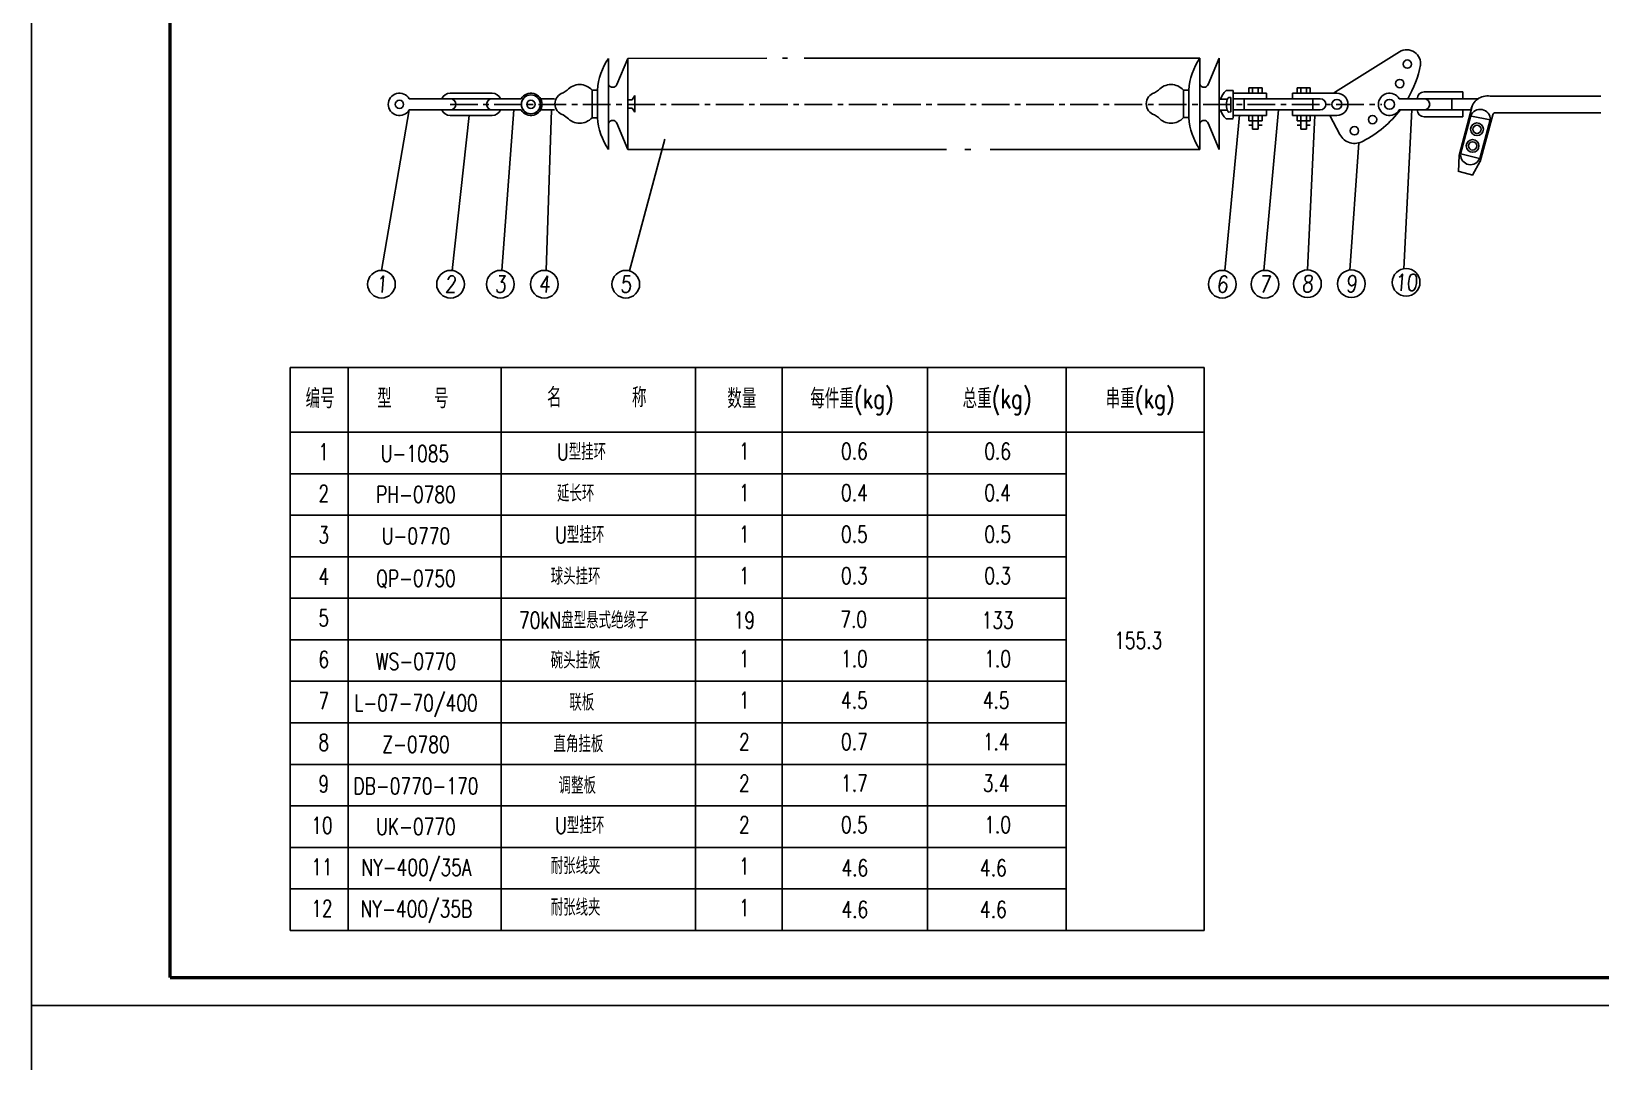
# Model space of a CAD drawing. Extents: x 2254 to 4895, y 1292 to 2309.
# Drawn here: x 2300.9 to 2584.2, y 1641.6 to 1827.8 of the extents above; entities that cross this region are included whole.
import ezdxf
from ezdxf.enums import TextEntityAlignment as Align

# ---------------------------------------------------------------- set-up
doc = ezdxf.new("R2010")
doc.units = 0
doc.header["$LTSCALE"] = 4
doc.header["$MEASUREMENT"] = 0
doc.linetypes.add('CENTER', pattern=[2, 1.25, -0.25, 0.25, -0.25])
doc.layers.get('0').update_dxf_attribs({"linetype": 'CONTINUOUS'})
for name, color, linetype in [('1', 7, 'CONTINUOUS'), ('5', 5, 'CENTER'), ('CHI', 4, 'CONTINUOUS'), ('XX', 7, 'CONTINUOUS'), ('ZSSignLayer', 7, 'CONTINUOUS'), ('图框', 1, 'CONTINUOUS')]:
    doc.layers.add(name, color=color, linetype=linetype)
doc.styles.add('HZ', font='txt.shx', dxfattribs={"width": 0.8, "bigfont": 'hztxt.shx'})
doc.styles.add('标准', font='txt.shx', dxfattribs={"width": 0.8, "oblique": 5})

# ---------------------------------------------------------------- blocks, each defined once
blk = doc.blocks.new('NY0', base_point=(100, 200))
for p, q in [((114, 204.5), (100, 204.5)), ((114, 204.5), (114, 202)), ((114, 202), (97.5, 202)), ((110, 202), (110, 198)), ((114, 202), (119.6, 202)), ((114, 198), (97.5, 198)), ((114, 195.5), (100, 195.5)), ((114, 195.5), (114, 198)), ((114, 198), (117.1, 198))]:
    blk.add_line(p, q)
for centre, start, end in [((100, 202), 90, 180), ((100, 198), 180, 270)]:
    blk.add_arc(centre, 2.5, start, end)
blk = doc.blocks.new('DNRLP2', base_point=(100, 200))
for p, q in [((96, 202), (115, 202)), ((96, 198), (96, 202)), ((115, 202), (115, 198)), ((115, 198), (96, 198))]:
    blk.add_line(p, q)

msp = doc.modelspace()

# ---------------------------------------------------------------- linework, layer by layer
at = {"color": 7}
for p, q in [((2300.9, 1948.8), (2300.9, 1651.8)), ((2300.9, 1651.8), (2720.9, 1651.8)), ((2300.9, 1651.8), (2720.9, 1651.8))]:
    msp.add_line(p, q, dxfattribs=at)
at = {"color": 7, "lineweight": 25}
for p, q in [((2405.12544, 1806.45226), (2405.12444, 1822.91128)), ((2408.61574, 1822.91149), (2406.621, 1818.17317)), ((2408.61574, 1822.91149), (2433.71261, 1822.91301)), ((2408.61674, 1806.45247), (2408.61574, 1822.91149)), ((2436.49151, 1822.91318), (2437.41915, 1822.91324)), ((2440.43096, 1822.91342), (2511.89082, 1822.91776)), ((2511.89182, 1806.45874), (2511.89082, 1822.91776)), ((2515.38213, 1822.91797), (2513.38738, 1818.17965)), ((2515.38313, 1806.45895), (2515.38213, 1822.91797)), ((2547.91539, 1824.07257), (2536.38124, 1816.88303)), ((2376.58801, 1816.59999), (2384.09158, 1816.59999)), ((2396.89531, 1816.6763), (2397.64341, 1817.17511)), ((2402.13224, 1817.17538), (2403.12975, 1817.17544)), ((2402.13254, 1812.1878), (2402.13224, 1817.17538)), ((2403.13006, 1812.18786), (2403.12975, 1817.17544)), ((2409.86305, 1816.17833), (2409.36434, 1815.43016)), ((2409.86323, 1813.18578), (2409.86305, 1816.17833)), ((2503.66169, 1816.68278), (2504.4098, 1817.18158)), ((2508.89862, 1817.18186), (2509.89614, 1817.18192)), ((2508.89893, 1812.19428), (2508.89862, 1817.18186)), ((2509.89644, 1812.19434), (2509.89614, 1817.18192)), ((2536.61758, 1816.59999), (2528.61758, 1816.59999)), ((2528.61758, 1816.59999), (2528.61758, 1815.59999)), ((2529.41758, 1816.59999), (2529.41758, 1817.59999)), ((2529.41758, 1817.59999), (2530.11758, 1817.59999)), ((2530.11758, 1816.59999), (2529.41758, 1816.59999)), ((2531.11758, 1817.59999), (2530.11758, 1817.59999)), ((2530.11758, 1817.59999), (2530.11758, 1816.59999)), ((2530.11758, 1817.59999), (2531.81758, 1817.59999)), ((2531.11758, 1816.59999), (2531.11758, 1817.59999)), ((2531.81758, 1816.59999), (2531.11758, 1816.59999)), ((2531.81758, 1817.59999), (2531.81758, 1816.59999)), ((2536.35181, 1816.86577), (2535.98001, 1816.59999)), ((2376.54309, 1815.59893), (2369.12541, 1815.59893)), ((2376.54309, 1813.59057), (2369.12541, 1813.59057)), ((2376.53045, 1815.59999), (2384.09158, 1815.59999)), ((2376.53045, 1813.59999), (2384.09158, 1813.59999)), ((2409.36434, 1815.43016), (2408.6162, 1815.43012)), ((2408.61629, 1813.93384), (2409.36443, 1813.93389)), ((2409.36443, 1813.93389), (2409.86323, 1813.18578)), ((2528.61758, 1815.59999), (2533.61758, 1815.59999)), ((2533.61758, 1813.59999), (2528.61758, 1813.59999)), ((2528.61758, 1813.59999), (2528.61758, 1812.59999)), ((2552.36758, 1815.59999), (2547.86758, 1815.59999)), ((2552.36758, 1813.59999), (2547.86758, 1813.59999)), ((2552.51112, 1815.60294), (2552.19486, 1815.60294)), ((2552.50498, 1813.60204), (2552.21538, 1813.60204)), ((2561.0192, 1814.27306), (2558.66927, 1805.38163)), ((2564.26098, 1816.0879), (2584.26098, 1816.0879)), ((2376.58368, 1812.59999), (2384.09158, 1812.59999)), ((2396.89555, 1812.68624), (2397.64372, 1812.18752)), ((2402.13254, 1812.1878), (2403.13006, 1812.18786)), ((2408.61674, 1806.45247), (2406.62142, 1811.19055)), ((2503.66193, 1812.69272), (2504.4101, 1812.194)), ((2508.89893, 1812.19428), (2509.89644, 1812.19434)), ((2515.38313, 1806.45895), (2513.38781, 1811.19703)), ((2528.61758, 1812.59999), (2536.61758, 1812.59999)), ((2529.41758, 1811.59999), (2529.41758, 1812.59999)), ((2529.41758, 1812.59999), (2530.11758, 1812.59999)), ((2531.81758, 1811.59999), (2529.41758, 1811.59999)), ((2530.11758, 1810.84999), (2529.41758, 1810.84999)), ((2530.11758, 1812.59999), (2530.11758, 1810.09999)), ((2531.11758, 1810.09999), (2531.11758, 1812.59999)), ((2531.81758, 1810.84999), (2531.11758, 1810.84999)), ((2531.81758, 1812.59999), (2531.81758, 1811.59999)), ((2535.34938, 1812.59999), (2537.14658, 1809.15314)), ((2558.93716, 1805.59218), (2560.81993, 1812.55843)), ((2560.84376, 1812.31809), (2560.84732, 1812.31738)), ((2560.91957, 1812.45068), (2564.29, 1811.80793)), ((2564.29, 1811.80793), (2562.40551, 1804.84354)), ((2564.77026, 1812.71858), (2562.48941, 1804.29514)), ((2564.15981, 1811.5939), (2564.16049, 1811.59376)), ((2565.25288, 1813.0879), (2584.26098, 1813.0879)), ((2530.11758, 1810.09999), (2531.11758, 1810.09999)), ((2408.61674, 1806.45247), (2466.14482, 1806.45596)), ((2469.40962, 1806.45616), (2470.50994, 1806.45623)), ((2469.61844, 1806.45617), (2470.31317, 1806.45622)), ((2474.0197, 1806.45644), (2511.89182, 1806.45874)), ((2558.68016, 1805.40949), (2558.55766, 1802.38134)), ((2558.64474, 1805.28884), (2558.63997, 1805.2708)), ((2558.98355, 1805.67392), (2562.34195, 1804.81939)), ((2562.9936, 1806.92609), (2562.99642, 1806.92545)), ((2558.66725, 1802.47481), (2561.15051, 1801.83047)), ((2562.50832, 1804.33473), (2561.10853, 1801.81368)), ((2562.40809, 1803.99482), (2562.40551, 1803.9853)), ((2385.74386, 1665.34969), (2385.74386, 1767.08062)), ((2420.8086, 1665.34969), (2420.8086, 1767.08062)), ((2436.48211, 1665.34969), (2436.48211, 1767.08062)), ((2462.71039, 1665.34969), (2462.71039, 1767.08062)), ((2487.72401, 1665.34969), (2487.72401, 1767.08062)), ((2347.60684, 1747.84969), (2487.72401, 1747.84969)), ((2347.60684, 1740.34969), (2487.72401, 1740.34969)), ((2347.60684, 1732.84969), (2487.72401, 1732.84969)), ((2347.60684, 1725.34969), (2487.72401, 1725.34969)), ((2347.60684, 1717.84969), (2487.72401, 1717.84969)), ((2347.60684, 1710.34969), (2487.72401, 1710.34969)), ((2347.60684, 1702.84969), (2487.72401, 1702.84969)), ((2347.60684, 1695.34969), (2487.72401, 1695.34969)), ((2347.60684, 1687.84969), (2487.72401, 1687.84969)), ((2347.60684, 1680.34969), (2487.72401, 1680.34969)), ((2347.60684, 1672.84969), (2487.72401, 1672.84969)), ((2347.60684, 1665.34969), (2512.67785, 1665.34969))]:
    msp.add_line(p, q, dxfattribs=at)
at = {"color": 0, "lineweight": 25}
for p, q in [((2517.90177, 1817.09057), (2516.59577, 1817.09057)), ((2517.89943, 1812.0926), (2517.89943, 1817.0926)), ((2517.89943, 1812.0926), (2517.89943, 1817.0926)), ((2517.89943, 1812.5926), (2517.89943, 1816.5926)), ((2517.89943, 1816.5926), (2523.89943, 1816.5926)), ((2517.89943, 1812.5926), (2517.89943, 1816.5926)), ((2520.69943, 1817.5926), (2523.09943, 1817.5926)), ((2520.69943, 1816.5926), (2520.69943, 1817.5926)), ((2521.39943, 1816.5926), (2521.39943, 1817.5926)), ((2522.39943, 1816.5926), (2522.39943, 1817.5926)), ((2523.09943, 1817.5926), (2523.09943, 1816.5926)), ((2523.89943, 1815.5926), (2523.89943, 1816.5926)), ((2384.07894, 1815.6094), (2389.3263, 1815.6094)), ((2384.07894, 1813.60104), (2389.3263, 1813.60104)), ((2392.84157, 1813.59997), (2395.34405, 1813.59997)), ((2392.84159, 1815.59997), (2395.34405, 1815.59997)), ((2515.38263, 1815.5493), (2516.8491, 1815.5493)), ((2515.38263, 1813.5493), (2516.82894, 1813.5493)), ((2517.89943, 1815.5926), (2523.89943, 1815.5926)), ((2517.89943, 1813.5926), (2523.89943, 1813.5926)), ((2523.2061, 1815.59908), (2522.45235, 1815.59906)), ((2523.57317, 1815.60006), (2523.19714, 1815.60006)), ((2525.59983, 1815.59999), (2523.56646, 1815.59999)), ((2523.89943, 1813.5926), (2523.89943, 1812.5926)), ((2517.90177, 1812.00807), (2516.59577, 1812.00807)), ((2523.89943, 1812.5926), (2517.89943, 1812.5926)), ((2520.69943, 1812.5926), (2520.69943, 1811.5926)), ((2520.69943, 1811.5926), (2523.09943, 1811.5926)), ((2521.39943, 1810.8426), (2520.69943, 1810.8426)), ((2521.39943, 1812.5926), (2521.39943, 1810.0926)), ((2522.39943, 1810.0926), (2522.39943, 1812.5926)), ((2522.39943, 1810.8426), (2523.09943, 1810.8426)), ((2523.09943, 1811.5926), (2523.09943, 1812.5926)), ((2521.39943, 1810.0926), (2522.39943, 1810.0926))]:
    msp.add_line(p, q, dxfattribs=at)
at = {"color": 7, "const_width": 0.6}
for points in [[(2325.9, 1943.8), (2325.9, 1656.8)], [(2325.9, 1656.8), (2715.9, 1656.8)]]:
    msp.add_lwpolyline(points, dxfattribs=at)
at = {"color": 0, "lineweight": 25}
msp.add_lwpolyline([(2517.09263, 1815.82659), (2517.44213, 1815.82659), (2517.44213, 1813.22387), (2517.0981, 1813.21592)], dxfattribs=at)
at = {"color": 7, "lineweight": 25}
for centre, radius in [((2549.33474, 1821.86277), 0.75), ((2547.97159, 1818.35066), 0.75), ((2367.36014, 1814.59999), 0.75), ((2536.61758, 1814.59999), 0.9), ((2546.11758, 1814.59999), 0.9), ((2539.77656, 1809.82605), 0.75), ((2543.04831, 1811.8409), 0.75), ((2561.91077, 1810.0933), 1.15), ((2561.91077, 1810.0933), 0.75), ((2561.11884, 1807.09317), 1.15), ((2561.11884, 1807.09317), 0.75)]:
    msp.add_circle(centre, radius, dxfattribs=at)
at = {"color": 0, "lineweight": 25}
for radius in [1.7112, 0.75]:
    msp.add_circle((2391.09158, 1814.59999), radius, dxfattribs=at)
at = {"color": 7, "lineweight": 25}
for centre, radius, start, end in [((2413.95996, 1816.6239), 10.84424, 144.5642639, 177.0846733), ((2520.72635, 1816.63038), 10.84424, 144.5642639, 177.0846733), ((2549.23783, 1821.95098), 2.5, 350.818666, 121.9363831), ((2532.26938, 1825.58984), 19.82593, 329.7600728, 348.7374106), ((2367.36014, 1814.59999), 2.01556, 29.7448813, 330.2551187), ((2376.53045, 1814.97499), 1.625, 90, 157.3801351), ((2397.51232, 1814.68131), 2.08823, 107.1859275, 252.8210258), ((2397.51232, 1814.68131), 2.08823, 107.1859275, 252.8210258), ((2399.88795, 1815.14904), 3.02372, 42.0784987, 137.9284546), ((2405.87284, 1818.48813), 0.81175, 202.8371308, 337.1698224), ((2504.27871, 1814.68779), 2.08823, 107.1859275, 252.8210258), ((2506.65433, 1815.15552), 3.02372, 42.0784987, 137.9284546), ((2512.63923, 1818.49461), 0.81175, 202.8371308, 337.1698224), ((2537.70368, 1814.76144), 2.5, 121.9363831, 123.0164354), ((2536.61758, 1814.59999), 2, 270, 90), ((2546.11758, 1814.59999), 2.01556, 29.7448813, 330.2551187), ((2376.53045, 1814.22499), 1.625, 202.6198649, 270), ((2376.53045, 1814.59999), 1, 270, 90), ((2384.09158, 1814.59999), 1, 90, 270), ((2533.61758, 1814.59999), 1, 270, 90), ((2532.26938, 1825.58984), 19.82593, 297.2726301, 322.8812192), ((2552.36758, 1814.59999), 1, 270, 90), ((2562.48603, 1811.83937), 1.84014, 359.4259434, 157.8125453), ((2563.7777, 1813.12433), 3.00272, 80.7381517, 171.1188531), ((2399.888, 1814.21387), 3.02372, 222.0784987, 317.9284546), ((2413.9602, 1812.74071), 10.84424, 182.9222799, 215.4426894), ((2405.8733, 1810.8755), 0.81175, 22.8371308, 157.1698224), ((2506.65439, 1814.22034), 3.02372, 222.0784987, 317.9284546), ((2520.72658, 1812.74719), 10.84424, 182.9222799, 215.4426894), ((2512.63969, 1810.88198), 0.81175, 22.8371308, 157.1698224), ((2538.76353, 1813.62232), 3.5, 206.0637111, 207.5376778), ((2565.25288, 1812.5879), 0.5, 90, 164.8490859), ((2539.8067, 1810.54013), 3, 207.5376778, 301.2275079), ((2560.73229, 1805.4938), 1.79514, 180.2396367, 338.7625319)]:
    msp.add_arc(centre, radius, start, end, dxfattribs=at)
at = {"color": 0, "lineweight": 25}
for centre, radius, start, end in [((2384.09158, 1814.97499), 1.625, 22.6198649, 90), ((2391.09158, 1814.59999), 2.01556, 209.7448813, 150.2551187), ((2519.17487, 1814.29917), 3.80048, 132.7361694, 160.7955364), ((2384.09158, 1814.22499), 1.625, 270, 337.3801351), ((2519.17487, 1814.79947), 3.80048, 199.2049578, 227.2638306)]:
    msp.add_arc(centre, radius, start, end, dxfattribs=at)
at = {"layer": '5', "color": 0, "linetype": 'CENTER', "lineweight": 25}
msp.add_line((2376.48558, 1814.59999), (2544.70465, 1814.59999), dxfattribs=at)
at = {"layer": 'CHI', "color": 7, "lineweight": 25}
for p, q in [((2347.60684, 1665.34969), (2347.60684, 1767.08062)), ((2347.60684, 1767.08062), (2512.67785, 1767.08062)), ((2358.10684, 1767.08062), (2358.10684, 1665.34969)), ((2512.67785, 1767.08062), (2512.67785, 1665.34969)), ((2512.67785, 1755.34969), (2347.60684, 1755.34969))]:
    msp.add_line(p, q, dxfattribs=at)
at = {"layer": 'XX', "color": 7, "linetype": 'Continuous', "lineweight": 25}
for p, q in [((2369.11014, 1813.59999), (2364.11014, 1784.59999)), ((2523.41911, 1784.59111), (2526.07635, 1813.59999)), ((2550.11758, 1813.59999), (2548.71381, 1784.90089)), ((2379.94085, 1812.59985), (2376.88421, 1784.58157)), ((2531.27877, 1784.68327), (2532.61758, 1812.59999)), ((2538.94878, 1784.66666), (2540.57041, 1807.63897))]:
    msp.add_line(p, q, dxfattribs=at)
at = {"layer": 'XX', "color": 0, "linetype": 'Continuous', "lineweight": 25}
for p, q in [((2388.01571, 1813.60104), (2385.83596, 1784.58711)), ((2394.80323, 1813.59997), (2393.82587, 1784.58155)), ((2519.0341, 1812.64326), (2516.41198, 1784.55003)), ((2415.29436, 1808.29997), (2408.90444, 1784.50533))]:
    msp.add_line(p, q, dxfattribs=at)
at = {"layer": 'XX', "color": 7, "linetype": 'Continuous', "lineweight": 25}
for centre in [(2364.11014, 1782.09999), (2376.58136, 1782.09999), (2385.58251, 1782.09999), (2393.52279, 1782.09999), (2408.22304, 1782.09999), (2515.91471, 1782.09999), (2523.62959, 1782.09999), (2531.29672, 1782.18333), (2539.237, 1782.18333), (2549.11542, 1782.43336)]:
    msp.add_circle(centre, 2.5, dxfattribs=at)
at = {"layer": 'ZSSignLayer', "ltscale": 0.1}
msp.add_line((2300.9, 1651.8), (2300.9, 1589), dxfattribs=at)
at = {"layer": '图框', "color": 0, "lineweight": 25}
msp.add_ellipse((2517.09043, 1814.52114), major_axis=(0, 1.30547), ratio=0.299998855, start_param=6.27755864, end_param=9.444357202, dxfattribs=at)

# ---------------------------------------------------------------- block references
at = {"color": 7, "lineweight": 25, "xscale": 0.5, "yscale": 0.5, "zscale": 0.5}
msp.add_blockref('NY0', (2552.36758, 1814.59999), dxfattribs=at)
at = {"color": 0, "lineweight": 25, "xscale": 0.6499999999941792, "yscale": 0.5, "zscale": 0.65}
msp.add_blockref('DNRLP2', (2522.50135, 1814.59999), dxfattribs=at)

# ---------------------------------------------------------------- texts
at = {"color": 7, "lineweight": 25, "style": 'HZ', "width": 0.75}
for s, p in [('U-1085', (2370.15044, 1750.00237)), ('1', (2429.63099, 1750.42998)), ('0.6', (2449.49954, 1750.42998)), ('0.6', (2475.36131, 1750.42998)), ('PH-0780', (2370.33612, 1742.60767)), ('1', (2429.63099, 1742.92998)), ('0.4', (2449.49954, 1742.92998)), ('0.4', (2475.36131, 1742.92998)), ('U-0770', (2370.33612, 1735.10767)), ('1', (2429.63099, 1735.42998)), ('0.5', (2449.49954, 1735.42998)), ('0.5', (2475.36131, 1735.42998)), ('QP-0750', (2370.33612, 1727.44098)), ('1', (2429.63099, 1727.92998)), ('0.3', (2449.49954, 1727.92998)), ('0.3', (2475.36131, 1727.92998)), ('19', (2429.63099, 1719.88154)), ('7.0', (2449.36755, 1720.04609)), ('133', (2475.36131, 1719.88154)), ('155.3', (2500.74151, 1716.23267)), ('WS-0770', (2370.33612, 1712.44099)), ('1', (2429.63099, 1712.92998)), ('1.0', (2449.49954, 1712.92998)), ('1.0', (2475.36131, 1712.92998)), ('L-07-70/400', (2370.33612, 1704.94099)), ('1', (2429.63099, 1705.42998)), ('4.5', (2449.49954, 1705.42998)), ('4.5', (2475.09457, 1705.42998)), ('Z-0780', (2370.33612, 1697.44099)), ('2', (2429.63099, 1697.92998)), ('0.7', (2449.49954, 1697.92998)), ('1.4', (2475.09457, 1697.92998)), ('DB-0770-170', (2370.33612, 1689.94099)), ('2', (2429.63099, 1690.42998)), ('1.7', (2449.49954, 1690.42998)), ('3.4', (2475.09457, 1690.42998)), ('2', (2429.63099, 1682.92998)), ('0.5', (2449.49954, 1682.92998)), ('1.0', (2475.36131, 1682.92998)), ('UK-0770', (2370.33612, 1682.60767)), ('NY-400/35A', (2370.43008, 1675.2254)), ('1', (2429.63099, 1675.42998)), ('4.6', (2449.58019, 1675.13442)), ('4.6', (2474.5938, 1675.13442)), ('NY-400/35B', (2370.43008, 1667.7254)), ('1', (2429.63099, 1667.92998)), ('4.6', (2449.58019, 1667.63442)), ('4.6', (2474.5938, 1667.63442))]:
    msp.add_text(s, height=3, dxfattribs=at).set_placement(p, align=Align.CENTER)
for s, p in [('U型挂环', (2395.79447, 1750.30663)), ('延长环', (2395.79447, 1742.80663)), ('U型挂环', (2395.4698, 1735.30663)), ('球头挂环', (2394.6581, 1727.79903)), ('70kN盘型悬式绝缘子', (2388.94858, 1719.88642)), ('碗头挂板', (2394.6581, 1712.64003)), ('联板', (2398.0319, 1705.03633)), ('直角挂板', (2395.17715, 1697.53633)), ('调整板', (2396.08547, 1690.03633)), ('U型挂环', (2395.4698, 1682.80663)), ('耐张线夹', (2394.6581, 1675.50103)), ('耐张线夹', (2394.6581, 1668.00103))]:
    msp.add_text(s, height=3, dxfattribs=at).set_placement(p)
at = {"layer": '1', "color": 7, "linetype": 'Continuous', "lineweight": 25, "style": '标准', "oblique": 5, "width": 0.8}
for s, p in [('1', (2364.11014, 1780.59999)), ('2', (2376.58136, 1780.59999)), ('3', (2385.58251, 1780.59999)), ('4', (2393.52279, 1780.59999)), ('5', (2408.22304, 1780.59999)), ('6', (2515.91471, 1780.59999)), ('7', (2523.62959, 1780.59999)), ('8', (2531.29672, 1780.68333)), ('9', (2539.237, 1780.68333)), ('10', (2549.11542, 1780.93336))]:
    msp.add_text(s, height=3, dxfattribs=at).set_placement(p, align=Align.CENTER)
at = {"layer": 'CHI', "color": 7, "lineweight": 25, "style": 'HZ', "width": 0.75}
for s, p in [('编号', (2353.03296, 1759.68641)), ('型   号', (2369.77502, 1759.68641)), ('名     称', (2402.98489, 1759.8718)), ('数量', (2429.18012, 1759.68641)), ('每件重(kg)', (2449.06311, 1759.68641)), ('总重(kg)', (2475.25566, 1759.68641)), ('串重(kg)', (2501.10225, 1759.68641))]:
    msp.add_text(s, height=3.5, dxfattribs=at).set_placement(p, align=Align.CENTER)
for s, p in [('1', (2352.72449, 1750.30578)), ('2', (2352.72449, 1742.80578)), ('3', (2352.72449, 1735.30578)), ('4', (2352.72449, 1727.80578)), ('5', (2352.72449, 1720.30578)), ('6', (2352.72449, 1712.80578)), ('7', (2352.72449, 1705.30578)), ('8', (2352.72449, 1697.80578)), ('9', (2352.72449, 1690.30578)), ('10', (2351.42687, 1682.80578)), ('11', (2351.42687, 1675.30578)), ('12', (2351.42687, 1667.80578))]:
    msp.add_text(s, height=3, dxfattribs=at).set_placement(p)

doc.saveas('drawing.dxf')
